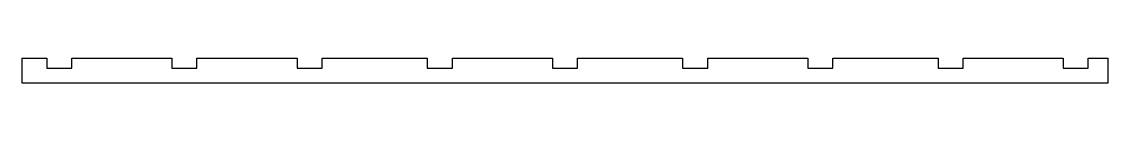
# Model space of a CAD drawing. Extents: x 0 to 217, y 0 to 5.
import ezdxf

# ---------------------------------------------------------------- set-up
doc = ezdxf.new("R2010")
doc.units = 0
doc.layers.add('Sketch', color=7, linetype='CONTINUOUS')

msp = doc.modelspace()

# ---------------------------------------------------------------- linework, layer by layer
at = {"layer": 'Sketch'}
for p, q in [((0, 5), (0, 0)), ((0, 5), (5, 5)), ((5, 5), (5, 3)), ((10, 5), (30, 5)), ((10, 3), (10, 5)), ((30, 5), (30, 3)), ((35, 5), (55, 5)), ((35, 3), (35, 5)), ((55, 5), (55, 3)), ((60, 5), (81, 5)), ((60, 3), (60, 5)), ((81, 5), (81, 3)), ((86, 5), (106, 5)), ((86, 3), (86, 5)), ((106, 5), (106, 3)), ((111, 5), (132, 5)), ((111, 3), (111, 5)), ((132, 5), (132, 3)), ((137, 5), (157, 5)), ((137, 3), (137, 5)), ((157, 5), (157, 3)), ((162, 5), (183, 5)), ((162, 3), (162, 5)), ((183, 5), (183, 3)), ((188, 5), (208, 5)), ((188, 3), (188, 5)), ((208, 5), (208, 3)), ((213, 5), (217, 5)), ((213, 3), (213, 5)), ((217, 0), (217, 5)), ((5, 3), (10, 3)), ((30, 3), (35, 3)), ((55, 3), (60, 3)), ((81, 3), (86, 3)), ((106, 3), (111, 3)), ((132, 3), (137, 3)), ((157, 3), (162, 3)), ((183, 3), (188, 3)), ((208, 3), (213, 3)), ((0, 0), (217, 0))]:
    msp.add_line(p, q, dxfattribs=at)

doc.saveas('drawing.dxf')
